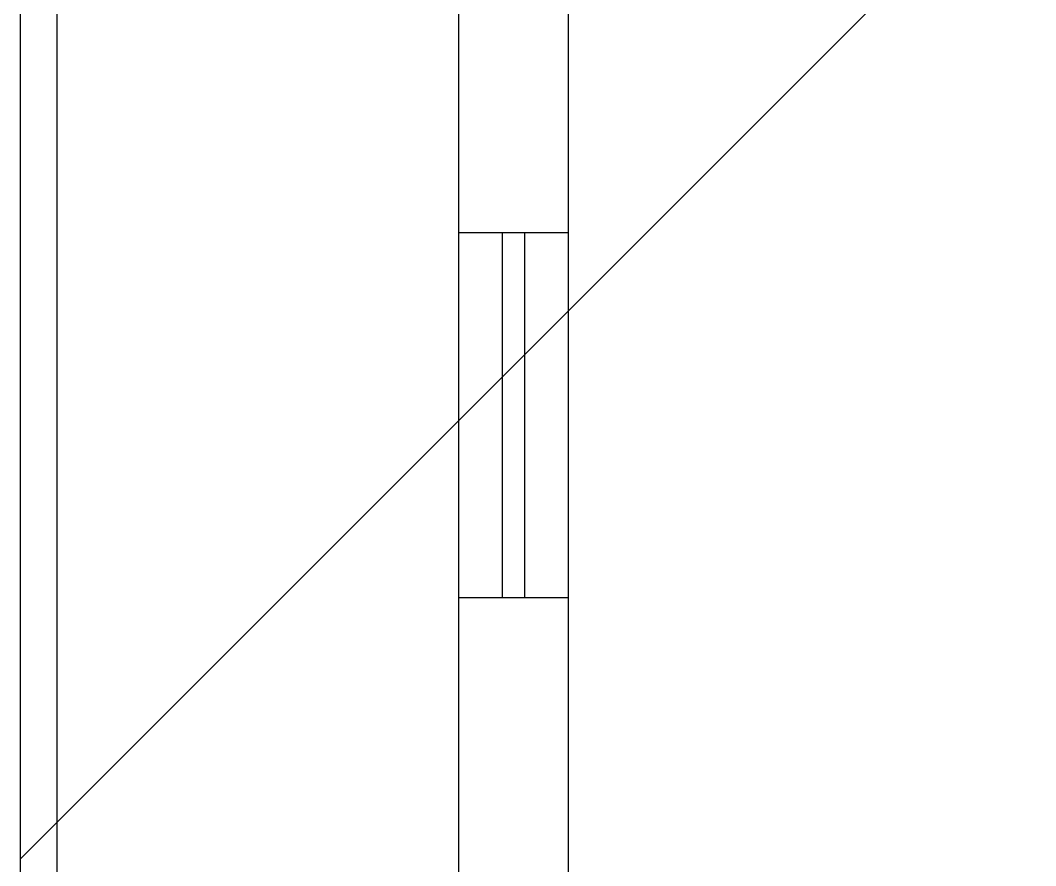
# Model space of a CAD drawing. Header units: millimetres. Extents: x 732 to 1037, y 127 to 299.
# Drawn here: x 733.633 to 735.023, y 286.565 to 287.722 of the extents above; entities that cross this region are included whole.
import ezdxf

# ---------------------------------------------------------------- set-up
doc = ezdxf.new("R2010")
doc.units = ezdxf.units.MM
doc.layers.add('I-ARQ', color=8, linetype='Continuous')

# ---------------------------------------------------------------- blocks, each defined once
blk = doc.blocks.new('A$C4CA24491')
at = {"color": 2}
blk.add_lwpolyline([(12.75, 19.1503), (0, 19.1503), (0, 0.0003), (12.75, 0.0003)], close=True, dxfattribs=at)
at = {"layer": 'I-ARQ', "color": 2}
blk.add_line((0, 12.2463), (6.7992, 19.0455), dxfattribs=at)

msp = doc.modelspace()

# ---------------------------------------------------------------- linework, layer by layer
at = {"layer": 'I-ARQ'}
for p, q in [((733.6326, 293.4775), (733.6326, 274.3275)), ((733.6326, 293.4775), (733.6326, 274.3275)), ((733.6326, 293.4775), (733.6326, 274.3275)), ((733.6826, 293.4775), (733.6826, 274.3275)), ((733.6826, 293.4775), (733.6826, 274.3275)), ((733.6826, 293.4775), (733.6826, 274.3275)), ((734.2326, 288.64), (734.2326, 284.0025)), ((734.3826, 287.9319), (734.3826, 284.0025)), ((734.2326, 287.4312), (734.3826, 287.4312)), ((734.2926, 286.9312), (734.2926, 287.4312)), ((734.3226, 287.4312), (734.3226, 286.9312)), ((734.3826, 286.9312), (734.2326, 286.9312))]:
    msp.add_line(p, q, dxfattribs=at)

# ---------------------------------------------------------------- block references
msp.add_blockref('A$C4CA24491', (733.6326, 274.3273))

doc.saveas('drawing.dxf')
